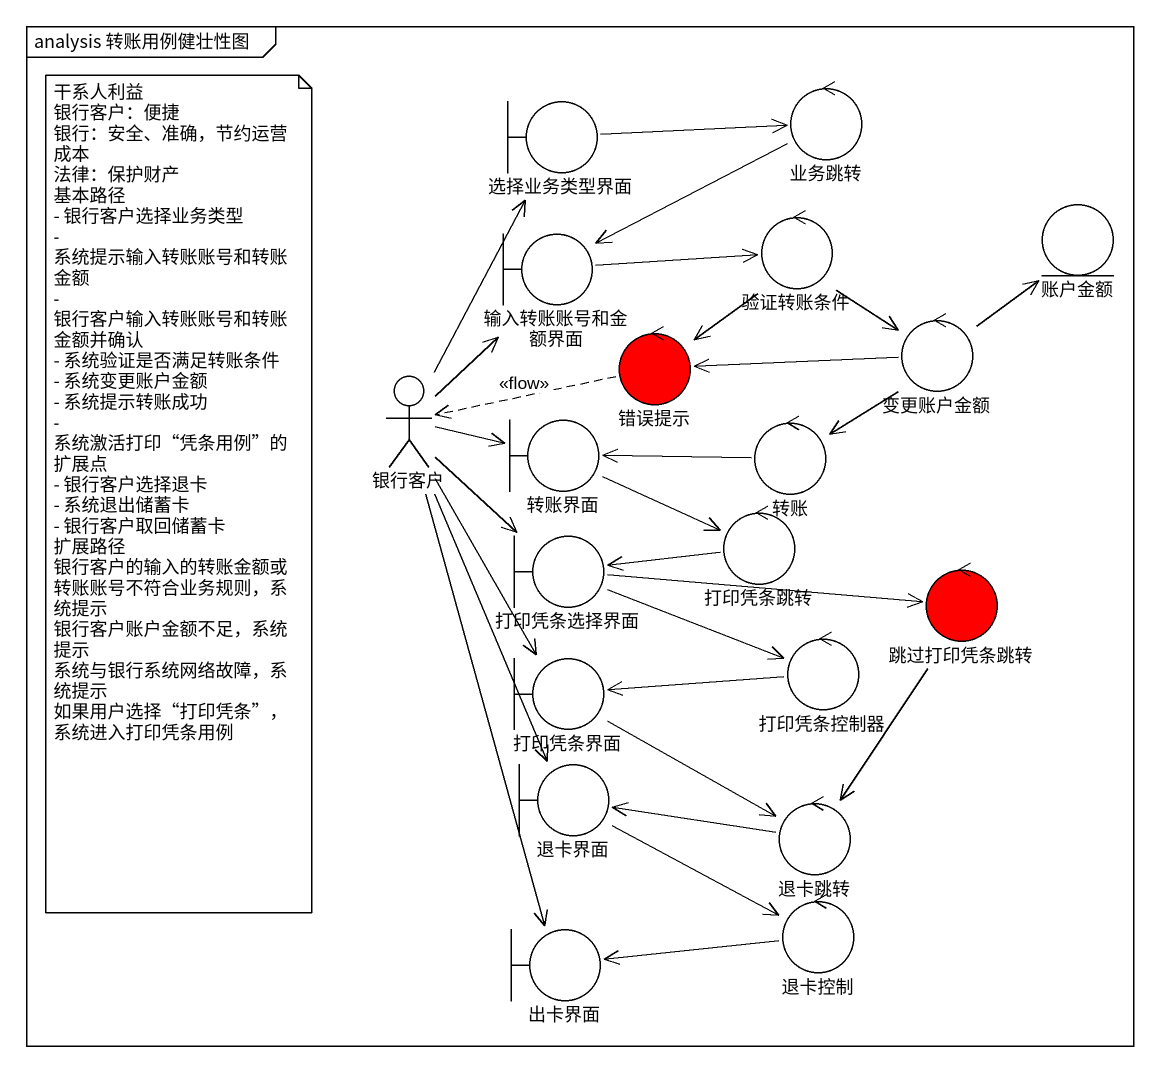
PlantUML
@startuml
mainframe analysis 转账用例健壮性图
boundary 选择业务类型界面
control 业务跳转
entity 账户金额
boundary 输入转账账号和金额界面
control 验证转账条件
control 错误提示 #FF0000
control 变更账户金额
actor 银行客户
boundary 转账界面
control 转账
boundary 打印凭条选择界面
control 打印凭条跳转
control 跳过打印凭条跳转 #FF0000
control 打印凭条控制器
boundary 打印凭条界面
boundary 退卡界面
control 退卡跳转
boundary 出卡界面
control 退卡控制
选择业务类型界面 -right-> 业务跳转
业务跳转 -left-> 输入转账账号和金额界面
输入转账账号和金额界面 -right-> 验证转账条件
验证转账条件 --> 错误提示
验证转账条件 --> 变更账户金额
错误提示 .left.> 银行客户 : <<flow>>
变更账户金额 -up-> 账户金额
变更账户金额 -left-> 错误提示
变更账户金额 --> 转账
银行客户 -up-> 选择业务类型界面
银行客户 -up-> 输入转账账号和金额界面
银行客户 -right-> 转账界面
银行客户 --> 打印凭条选择界面
银行客户 --> 打印凭条界面
银行客户 --> 退卡界面
银行客户 --> 出卡界面
转账界面 -right-> 打印凭条跳转
转账 -left-> 转账界面
打印凭条选择界面 -right-> 跳过打印凭条跳转
打印凭条选择界面 -right-> 打印凭条控制器
打印凭条跳转 -left-> 打印凭条选择界面
跳过打印凭条跳转 --> 退卡跳转
打印凭条控制器 -left-> 打印凭条界面
打印凭条界面 -right-> 退卡跳转
退卡界面 -right-> 退卡控制
退卡跳转 -left-> 退卡界面
退卡控制 -left-> 出卡界面
note as N1
  干系人利益
  银行客户：便捷
  银行：安全、准确，节约运营成本
  法律：保护财产
  基本路径
  - 银行客户选择业务类型
  - 系统提示输入转账账号和转账金额
  - 银行客户输入转账账号和转账金额并确认
  - 系统验证是否满足转账条件
  - 系统变更账户金额
  - 系统提示转账成功
  - 系统激活打印“凭条用例”的扩展点
  - 银行客户选择退卡
  - 系统退出储蓄卡
  - 银行客户取回储蓄卡
  扩展路径
  银行客户的输入的转账金额或转账账号不符合业务规则，系统提示
  银行客户账户金额不足，系统提示
  系统与银行系统网络故障，系统提示
  如果用户选择“打印凭条”，系统进入打印凭条用例
end note
@enduml
